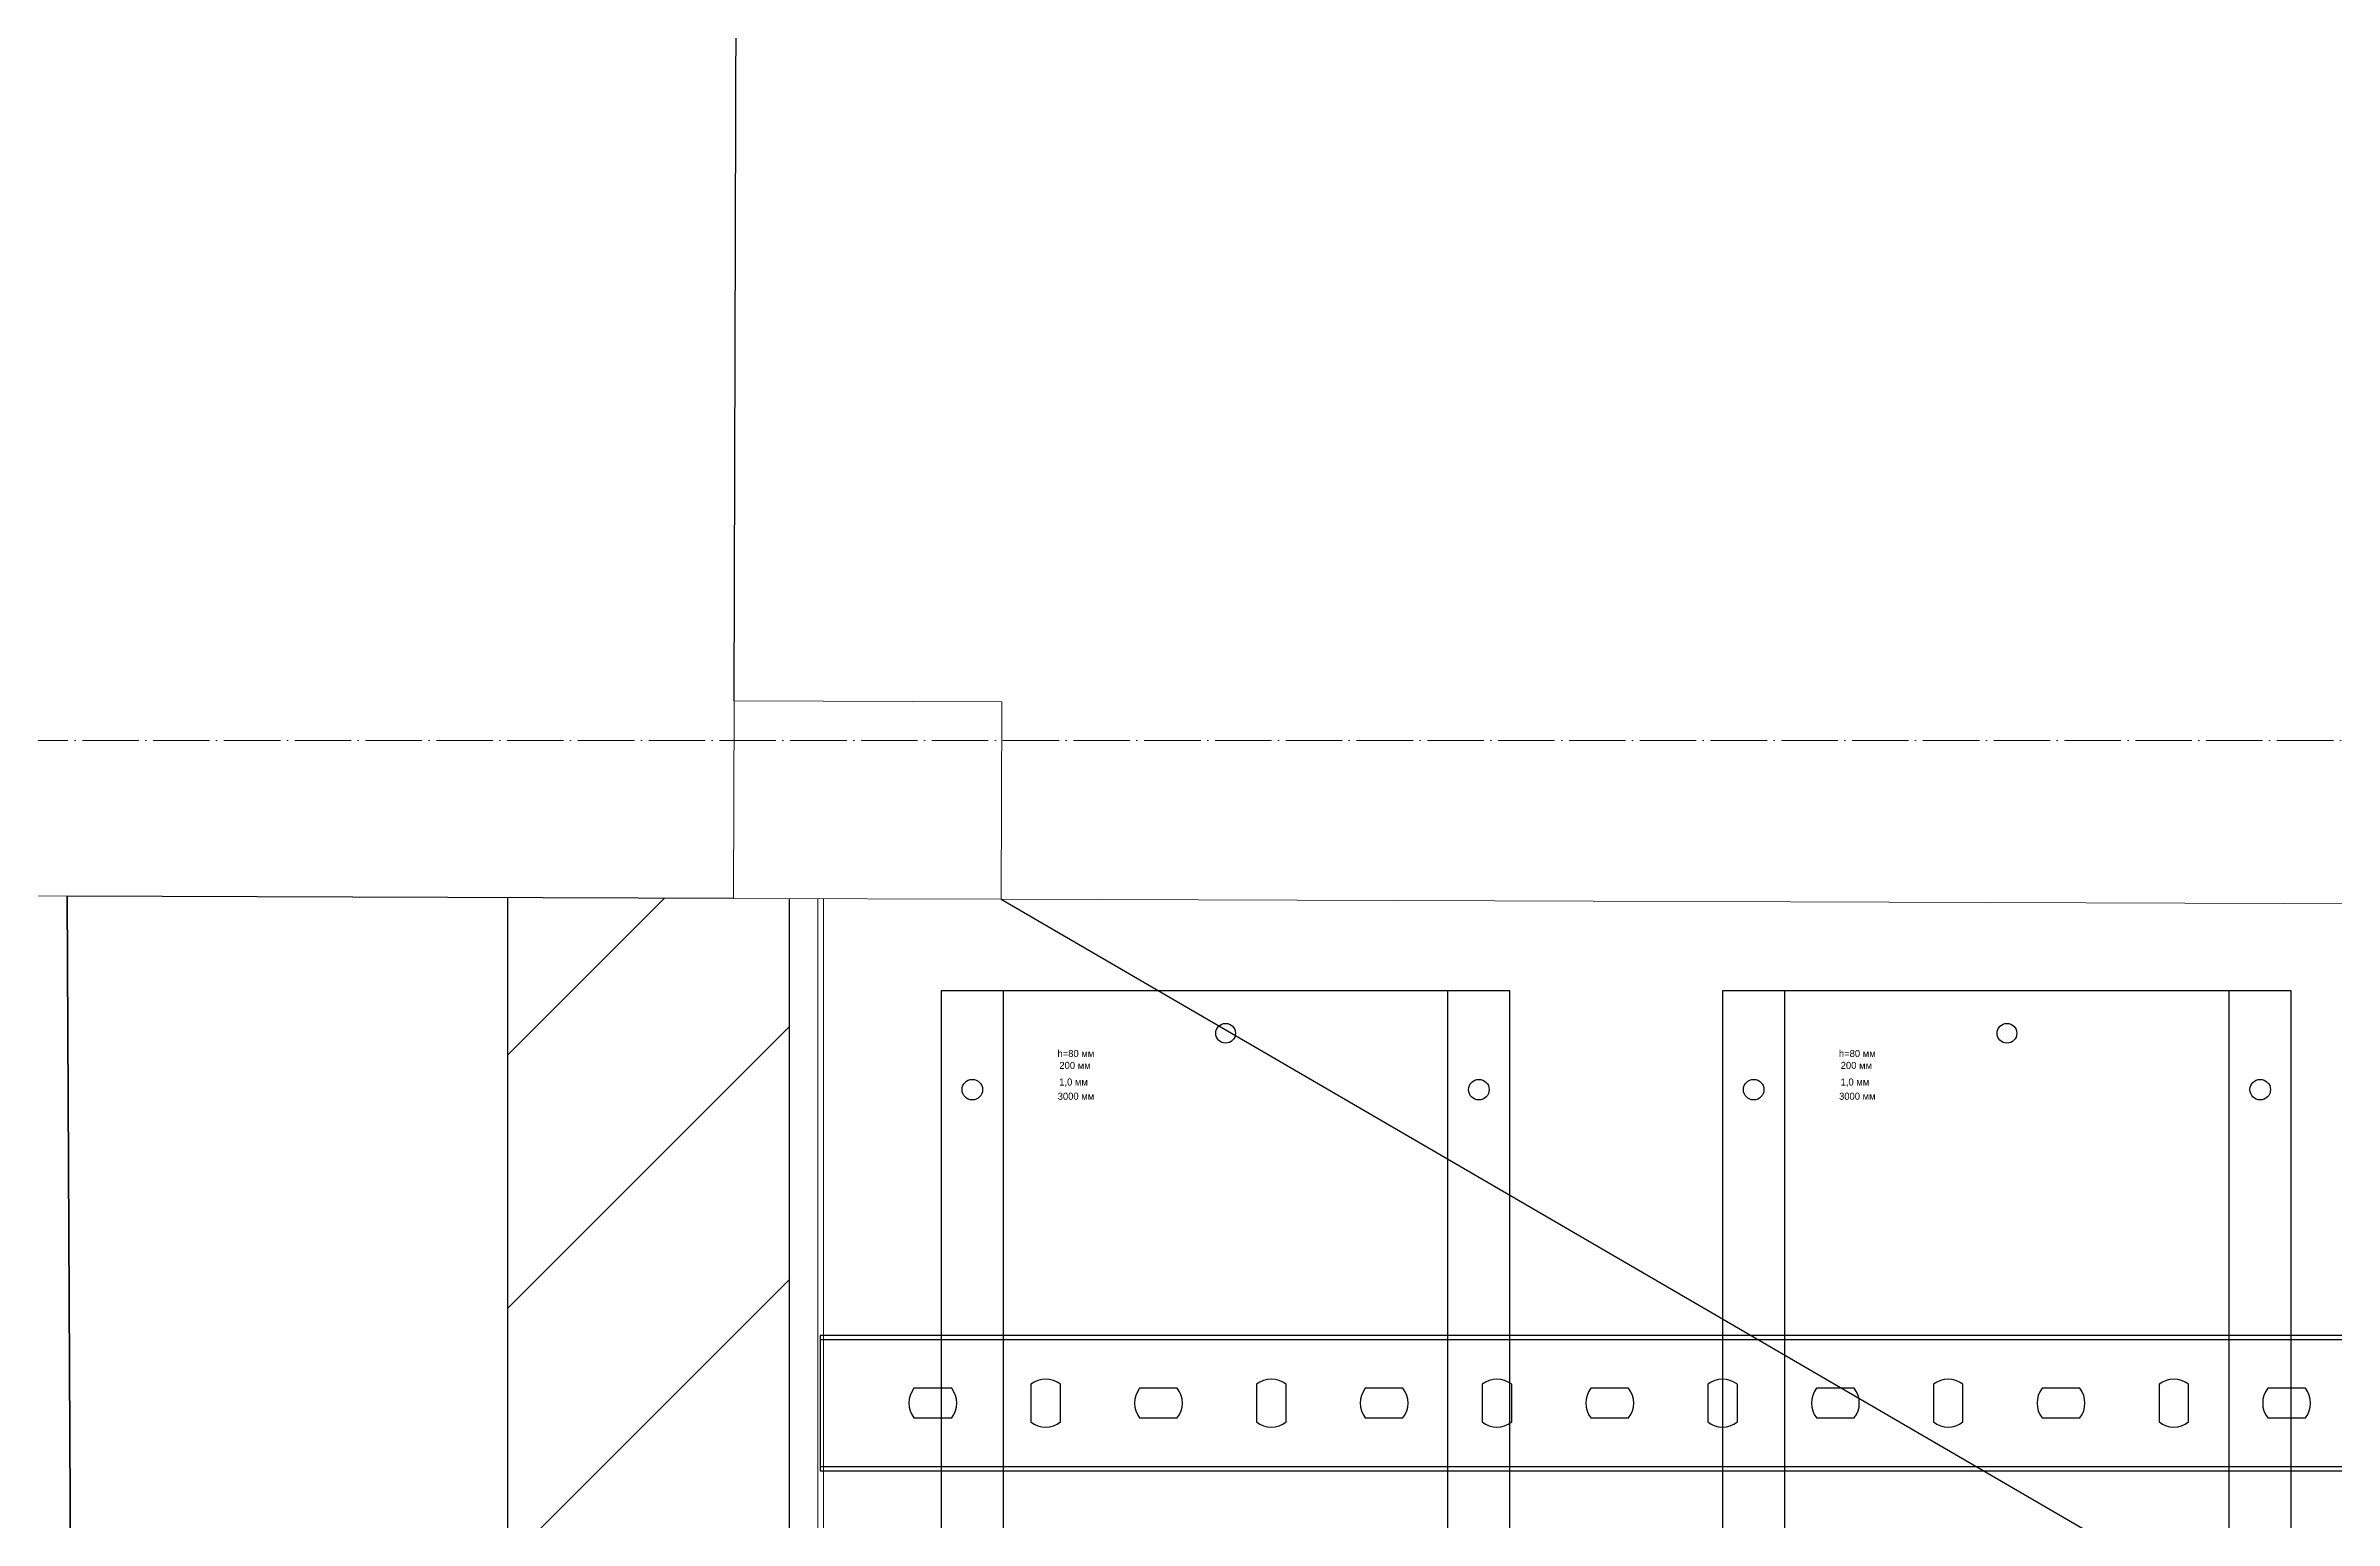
# Model space of a CAD drawing. Header units: millimetres. Extents: x -42533 to 645315, y 3457 to 82611.
# Drawn here: x 26912 to 27723, y 68744 to 69267 of the extents above; entities that cross this region are included whole.
import ezdxf
from ezdxf.enums import TextEntityAlignment as Align

# ---------------------------------------------------------------- set-up
doc = ezdxf.new("R2018")
doc.units = ezdxf.units.MM
doc.linetypes.add('ADSK_Линия сетки', pattern=[25, 20, -2.5, 0, -2.5])
for name, color, linetype, lineweight in [('Двери', 7, 'Continuous', 9), ('Оси', 253, 'Continuous', 9), ('Перекрытие', 7, 'Continuous', 18), ('Стены внутренние', 7, 'Continuous', 18), ('Стены несущие', 7, 'Continuous', 30), ('Стены отделка', 7, 'Continuous', 30), ('Стены штриховка', 7, 'Continuous', 9), ('ШТРИХОВКА', 252, 'Continuous', 15)]:
    doc.layers.add(name, color=color, linetype=linetype, lineweight=lineweight)
doc.layers.add('ЭОМ_Лотки авар.', color=1, linetype='Continuous')
doc.layers.add('ЭОМ_Лотки рабочие', color=5, linetype='Continuous')
doc.styles.get("Standard").update_dxf_attribs({"font": 'arial.ttf'})

# ---------------------------------------------------------------- blocks, each defined once
blk = doc.blocks.new('1 этаж')
at = {"layer": 'Стены внутренние', "lineweight": 9}
h = blk.add_hatch(dxfattribs=at)
h.set_pattern_fill('ANSI34', color=8, scale=20, style=0)
h.set_pattern_definition([(45, (-31496.66, 188.9), (-269.4077, 269.4077), []), (45, (-31406.86, 188.9), (-269.4077, 269.4077), []), (45, (-31317.06, 188.9), (-269.4077, 269.4077), []), (45, (-31227.26, 188.9), (-269.4077, 269.4077), [])])
h.paths.add_polyline_path([(984.204, 36677.899), (884.204, 36678.225), (884.204, 36195.296), (984.204, 36195.296)])
at = {"layer": 'Двери', "color": 8}
for p, q in [((964.521, 36747.963), (964.292, 36677.964)), ((1059.52, 36747.653), (964.521, 36747.963)), ((1059.292, 36677.654), (1059.52, 36747.653)), ((964.292, 36677.964), (1059.292, 36677.654))]:
    blk.add_line(p, q, dxfattribs=at)
at = {"layer": 'Двери', "color": 8, "lineweight": 30}
blk.add_line((1059.292, 36677.654), (1504.452, 36418.699), dxfattribs=at)
at = {"layer": 'Оси', "color": 8, "linetype": 'ADSK_Линия сетки'}
blk.add_line((-9557.528, 36733.902), (56672.201, 36733.902), dxfattribs=at)
at = {"layer": 'Перекрытие', "color": 8}
blk.add_line((2389.285, 36673.313), (1059.292, 36677.654), dxfattribs=at)
at = {"layer": 'Стены несущие', "color": 8}
for p, q in [((964.521, 36747.963), (965.533, 37057.962)), ((964.292, 36677.964), (728.069, 36678.735)), ((728.069, 36678.735), (734.264, 35475.153)), ((734.582, 35411.72), (728.069, 36678.735)), ((884.204, 36678.225), (884.204, 36195.296)), ((984.204, 36095.296), (984.204, 36677.899))]:
    blk.add_line(p, q, dxfattribs=at)
at = {"layer": 'Стены отделка', "color": 8, "lineweight": 9}
for p, q in [((996.204, 36085.296), (996.204, 36677.86)), ((884.204, 36655.266), (884.204, 36195.296))]:
    blk.add_line(p, q, dxfattribs=at)
at = {"layer": 'Стены штриховка', "color": 8}
for p, q in [((728.069, 36678.735), (248.055, 36680.302)), ((994.204, 36083.296), (994.204, 36677.866))]:
    blk.add_line(p, q, dxfattribs=at)
blk = doc.blocks.new('*U34')
at = {"color": 0, "linetype": 'Continuous', "lineweight": 25}
for p, q in [((-78.79, -13273.73), (-78.8, 0)), ((78.81, -13273.73), (78.8, 0))]:
    blk.add_line(p, q, dxfattribs=at)
blk.add_lwpolyline([(100.81, -13273.73), (100.8, 0), (-100.8, 0), (-100.79, -13273.73)], close=True, dxfattribs=at)
at = {"color": 0, "linetype": 'ByBlock', "lineweight": -2}
blk.add_circle((0, -15), 3.5, dxfattribs=at)
at = {"color": 0, "linetype": 'Continuous', "lineweight": 25}
for centre, radius in [((0, -15), 3.5), ((-89.8, -35), 3.65), ((89.8, -35), 3.65)]:
    blk.add_circle(centre, radius, dxfattribs=at)
at = {"color": 0, "flags": 9}
for tag, p in [('НАИМЕНОВАНИЕ', (-59.12, -7.02)), ('АРТИКУЛ', (-59.7, -11.85)), ('ПРИМЕЧАНИЕ', (-58.82, -17.26))]:
    blk.add_attdef(tag, text='', height=2.5, dxfattribs=at).set_placement(p, align=Align.TOP_LEFT)
at = {"color": 0, "lineweight": 30, "flags": 104}
for tag, p in [('ВЫСОТА', (-59.61, -20.92)), ('ТОЛЩИНА', (-58.99, -31.04)), ('ШИРИНА', (-58.94, -25.15)), ('ДЛИНА', (-59.54, -36.09))]:
    blk.add_attdef(tag, text='', height=2.5, dxfattribs=at).set_placement(p, align=Align.TOP_LEFT)
blk = doc.blocks.new('*U38')
at = {"color": 0, "linetype": 'Continuous', "lineweight": 25}
for p, q in [((-78.79, -13826.99), (-78.8, 0)), ((78.81, -13826.99), (78.8, 0))]:
    blk.add_line(p, q, dxfattribs=at)
blk.add_lwpolyline([(100.81, -13826.99), (100.8, 0), (-100.8, 0), (-100.79, -13826.99)], close=True, dxfattribs=at)
at = {"color": 0, "linetype": 'ByBlock', "lineweight": -2}
blk.add_circle((0, -15), 3.5, dxfattribs=at)
at = {"color": 0, "linetype": 'Continuous', "lineweight": 25}
for centre, radius in [((0, -15), 3.5), ((-89.8, -35), 3.65), ((89.8, -35), 3.65)]:
    blk.add_circle(centre, radius, dxfattribs=at)
at = {"color": 0, "flags": 9}
for tag, p in [('НАИМЕНОВАНИЕ', (-59.12, -7.02)), ('АРТИКУЛ', (-59.7, -11.85)), ('ПРИМЕЧАНИЕ', (-58.82, -17.26))]:
    blk.add_attdef(tag, text='', height=2.5, dxfattribs=at).set_placement(p, align=Align.TOP_LEFT)
at = {"color": 0, "lineweight": 30, "flags": 104}
for tag, p in [('ВЫСОТА', (-59.61, -20.92)), ('ТОЛЩИНА', (-58.99, -31.04)), ('ШИРИНА', (-58.94, -25.15)), ('ДЛИНА', (-59.54, -36.09))]:
    blk.add_attdef(tag, text='', height=2.5, dxfattribs=at).set_placement(p, align=Align.TOP_LEFT)
blk = doc.blocks.new('*U45')
at = {"color": 0, "linetype": 'ByBlock', "lineweight": -2}
for points in [[(24, -700), (24, 0), (-24, 0), (-24, -700)], [(-22.5, -700), (-22.5, 0)], [(22.5, -700), (22.5, 0)], [(-24, -700), (24, -700)]]:
    blk.add_lwpolyline(points, dxfattribs=at)
at = {"color": 254, "transparency": 33554483}
blk.add_lwpolyline([(0, 0.66), (0, -2.16)], dxfattribs=at)
at = {"color": 0, "linetype": 'ByBlock', "lineweight": -2}
for points in [[(-5.25, -13.32), (-5.25, -26.68, 0.345739), (5.25, -26.68), (5.25, -13.32, 0.345739)], [(-6.68, -54.75, 0.345739), (-6.68, -65.25), (6.68, -65.25, 0.345739), (6.68, -54.75)], [(-5.25, -93.32), (-5.25, -106.68, 0.345739), (5.25, -106.68), (5.25, -93.32, 0.345739)], [(-6.68, -134.75, 0.345739), (-6.68, -145.25), (6.68, -145.25, 0.345739), (6.68, -134.75)], [(-5.25, -173.32), (-5.25, -186.68, 0.345739), (5.25, -186.68), (5.25, -173.32, 0.345739)], [(-6.68, -214.75, 0.345739), (-6.68, -225.25), (6.68, -225.25, 0.345739), (6.68, -214.75)], [(-5.25, -253.32), (-5.25, -266.68, 0.345739), (5.25, -266.68), (5.25, -253.32, 0.345739)], [(-6.68, -294.75, 0.345739), (-6.68, -305.25), (6.68, -305.25, 0.345739), (6.68, -294.75)], [(-5.25, -333.32), (-5.25, -346.68, 0.345739), (5.25, -346.68), (5.25, -333.32, 0.345739)], [(-6.68, -374.75, 0.345739), (-6.68, -385.25), (6.68, -385.25, 0.345739), (6.68, -374.75)], [(-5.25, -413.32), (-5.25, -426.68, 0.345739), (5.25, -426.68), (5.25, -413.32, 0.345739)], [(-6.68, -454.75, 0.345739), (-6.68, -465.25), (6.68, -465.25, 0.345739), (6.68, -454.75)], [(-5.25, -493.32), (-5.25, -506.68, 0.345739), (5.25, -506.68), (5.25, -493.32, 0.345739)], [(-6.68, -534.75, 0.345739), (-6.68, -545.25), (6.68, -545.25, 0.345739), (6.68, -534.75)], [(-5.25, -573.32), (-5.25, -586.68, 0.345739), (5.25, -586.68), (5.25, -573.32, 0.345739)], [(-6.68, -614.75, 0.345739), (-6.68, -625.25), (6.68, -625.25, 0.345739), (6.68, -614.75)], [(-5.25, -653.32), (-5.25, -666.68, 0.345739), (5.25, -666.68), (5.25, -653.32, 0.345739)]]:
    blk.add_lwpolyline(points, format="xyb", close=True, dxfattribs=at)
at = {"flags": 9}
for tag, p in [('АРТИКУЛ', (-58.87, -24.46)), ('НАИМЕНОВАНИЕ', (-58.16, -19.4)), ('ПРИМЕЧАНИЕ', (-58.33, -30.8))]:
    blk.add_attdef(tag, p, '', height=2.5, dxfattribs=at)
at = {"lineweight": 30, "flags": 104}
blk.add_attdef('ДЛИНА', text='', height=2.5, dxfattribs=at).set_placement((-57.72, -34.59), align=Align.TOP_LEFT)

msp = doc.modelspace()

# ---------------------------------------------------------------- block references
at = {"layer": 'ШТРИХОВКА'}
msp.add_blockref('1 этаж', (26191.57, 32286.65), dxfattribs=at)
at = {"layer": 'ЭОМ_Лотки авар.', "color": 1}
ref = msp.add_blockref('*U38', (27607.42, 68931.79), dxfattribs=at)
lines = msp.add_mtext('3000 мм', dxfattribs={"layer": '0', "color": 0, "insert": (27547.88, 68895.7), "char_height": 2.5, "attachment_point": 1})
ref.add_attrib('ДЛИНА', '', (27547.88, 68895.7), dxfattribs={"flags": 104}).embed_mtext(lines)
lines = msp.add_mtext('1,0 мм', dxfattribs={"layer": '0', "color": 0, "insert": (27548.43, 68900.75), "char_height": 2.5, "attachment_point": 1})
ref.add_attrib('ТОЛЩИНА', '', (27548.43, 68900.75), dxfattribs={"flags": 104}).embed_mtext(lines)
lines = msp.add_mtext('h=80 мм', dxfattribs={"layer": '0', "color": 0, "insert": (27547.82, 68910.87), "char_height": 2.5, "attachment_point": 1})
ref.add_attrib('ВЫСОТА', '', (27547.82, 68910.87), dxfattribs={"flags": 104}).embed_mtext(lines)
lines = msp.add_mtext('200 мм', dxfattribs={"layer": '0', "color": 0, "insert": (27548.48, 68906.64), "char_height": 2.5, "attachment_point": 1})
ref.add_attrib('ШИРИНА', '', (27548.48, 68906.64), dxfattribs={"flags": 104}).embed_mtext(lines)
at = {"layer": 'ЭОМ_Лотки рабочие'}
ref = msp.add_blockref('*U34', (27330.38, 68931.79), dxfattribs=at)
lines = msp.add_mtext('3000 мм', dxfattribs={"layer": '0', "color": 0, "insert": (27270.84, 68895.7), "char_height": 2.5, "attachment_point": 1})
ref.add_attrib('ДЛИНА', '', (27270.84, 68895.7), dxfattribs={"flags": 104}).embed_mtext(lines)
lines = msp.add_mtext('1,0 мм', dxfattribs={"layer": '0', "color": 0, "insert": (27271.39, 68900.75), "char_height": 2.5, "attachment_point": 1})
ref.add_attrib('ТОЛЩИНА', '', (27271.39, 68900.75), dxfattribs={"flags": 104}).embed_mtext(lines)
lines = msp.add_mtext('h=80 мм', dxfattribs={"layer": '0', "color": 0, "insert": (27270.77, 68910.87), "char_height": 2.5, "attachment_point": 1})
ref.add_attrib('ВЫСОТА', '', (27270.77, 68910.87), dxfattribs={"flags": 104}).embed_mtext(lines)
lines = msp.add_mtext('200 мм', dxfattribs={"layer": '0', "color": 0, "insert": (27271.44, 68906.64), "char_height": 2.5, "attachment_point": 1})
ref.add_attrib('ШИРИНА', '', (27271.44, 68906.64), dxfattribs={"flags": 104}).embed_mtext(lines)
ref = msp.add_blockref('*U45', (27886.58, 68785.63), dxfattribs=dict(at, rotation=270))
lines = msp.add_mtext('700 мм', dxfattribs={"layer": '0', "insert": (27851.99, 68843.35), "char_height": 2.5, "attachment_point": 1, "rotation": 270})
ref.add_attrib('ДЛИНА', '', (27851.99, 68843.35), dxfattribs={"flags": 2}).embed_mtext(lines)

doc.saveas('drawing.dxf')
